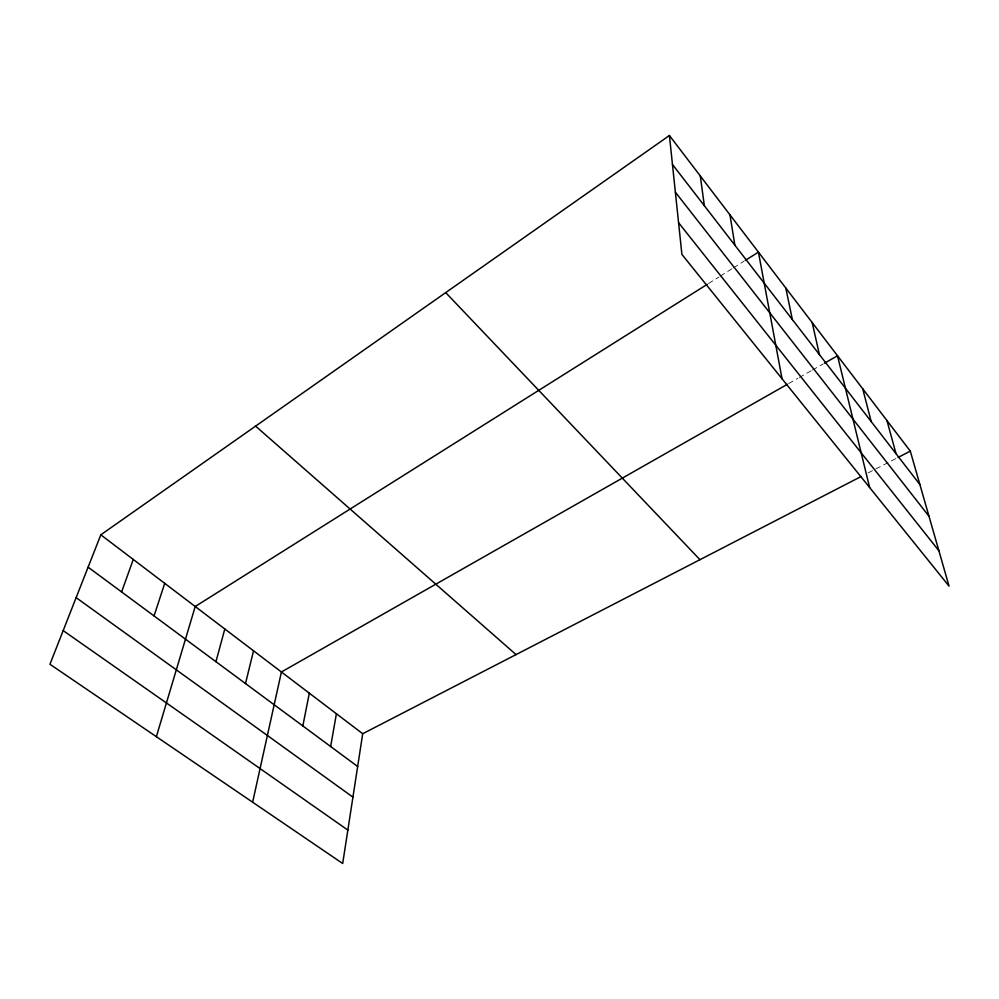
<?xml version="1.0" encoding="UTF-8"?>
<svg xmlns="http://www.w3.org/2000/svg" width="999" height="999" viewBox="0 0 999 999"><rect width="100%" height="100%" fill="white"/><g stroke="black" fill="none" stroke-linecap="round" stroke-linejoin="round"><path stroke-width="0.75" stroke-dasharray="5 3.75" d="M708.503 283.541L718.993 276.948M720.304 276.124L732.13 268.669M733.453 267.844L743.968 261.226M788.648 383.566L797.939 378.284M799.262 377.535L811.138 370.779M812.449 370.03L823.014 364.023M868.056 472.939L896.677 458.166"/><path stroke-width="1.5" d="M861.25 476.448L362.712 733.728L342.694 863.498L49.95 664.26L100.824 534.815L669.417 135.502L910.301 451.136L949.05 586.151L681.905 254.42L669.417 135.502M330.657 746.528L336.401 713.748M302.834 725.948L309.315 693.169M252.635 802.209L281.418 671.977L787.299 384.328M245.492 683.553L253.534 650.799M215.946 661.7L224.812 628.983M156.356 736.688L195.217 606.505L707.192 284.365M154.046 615.921L164.723 583.341M121.603 591.932L133.279 559.452M745.279 260.402L758.428 252.135L782.042 378.758M824.325 363.274L837.524 355.769L869.617 487.5M898.039 457.467L910.301 451.136M63.174 630.606L347.852 830.094M76.136 597.639L352.934 797.14M88.112 567.17L357.667 766.495M100.824 534.815L362.712 733.728M255.594 426.123L516.058 654.595M445.704 292.607L699.962 559.69M678.583 222.715L938.898 550.749M675.374 192.195L928.995 516.271M672.464 164.473L919.904 484.59M886.937 420.517L896.028 453.696M862.699 388.748L871.215 421.615M812.162 322.527L819.417 354.595M785.813 288.012L792.369 319.593M729.944 214.81L734.902 245.255M700.299 175.961L704.345 205.719"/></g></svg>
